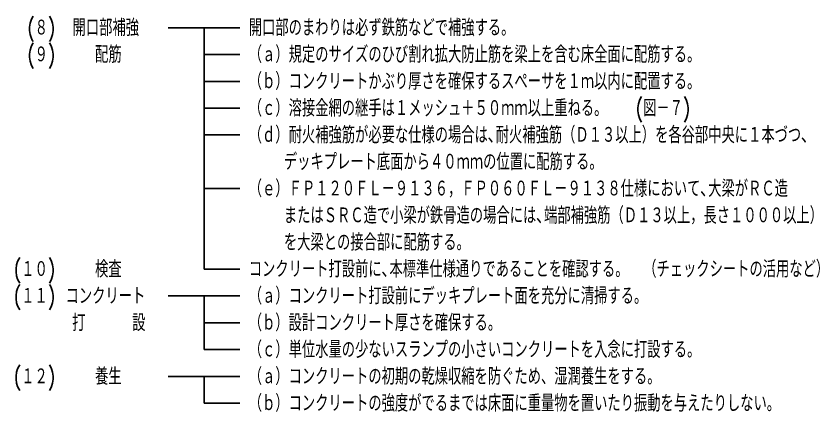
# Model space of a CAD drawing. Extents: x 4 to 588, y 3 to 416.
# Drawn here: x 152.8 to 272.6, y 228.7 to 287.7 of the extents above; entities that cross this region are included whole.
import ezdxf

# ---------------------------------------------------------------- set-up
doc = ezdxf.new("R2010")
doc.units = 0
doc.header["$LTSCALE"] = 0.5
doc.header["$MEASUREMENT"] = 0
doc.layers.add('M2-2-0', color=7, linetype='Continuous')
doc.styles.get("Standard").update_dxf_attribs({"font": 'txt', "width": 0.8, "height": 50, "bigfont": 'EXTFONT'})

msp = doc.modelspace()

# ---------------------------------------------------------------- linework, layer by layer
at = {"layer": 'M2-2-0', "color": 7, "linetype": 'Continuous'}
for p, q in [((175.49, 285.99), (186.16, 285.99)), ((180.82, 285.99), (180.82, 249.99)), ((180.82, 281.99), (186.16, 281.99)), ((180.82, 277.99), (186.16, 277.99)), ((180.82, 273.99), (186.16, 273.99)), ((180.82, 269.99), (186.16, 269.99)), ((180.82, 261.99), (186.16, 261.99)), ((180.82, 249.99), (186.16, 249.99)), ((175.49, 245.99), (186.16, 245.99)), ((180.82, 245.99), (180.82, 237.99)), ((180.82, 241.99), (186.16, 241.99)), ((180.82, 237.99), (186.16, 237.99)), ((175.49, 233.99), (186.16, 233.99)), ((180.82, 229.99), (180.82, 233.99)), ((180.82, 229.99), (186.16, 229.99))]:
    msp.add_line(p, q, dxfattribs=at)

# ---------------------------------------------------------------- texts
at = {"layer": 'M2-2-0', "color": 7, "linetype": 'Continuous', "width": 0.72}
for s, p in [('(８)', (154.49, 284.74)), ('開口部補強', (161.22, 284.74)), ('開口部のまわりは必ず鉄筋などで補強する。', (187.49, 284.74)), ('(９)', (154.49, 280.74)), ('配筋', (164.57, 280.74)), ('（ａ）規定のサイズのひび割れ拡大防止筋を梁上を含む床全面に配筋する。', (187.49, 280.74)), ('（ｂ）コンクリートかぶり厚さを確保するスぺーサを１ｍ以内に配置する。', (187.49, 276.74)), ('(図－７)', (245.19, 272.74)), ('（ｃ）溶接金網の継手は１メッシュ＋５０ｍｍ以上重ねる。', (187.49, 272.74)), ('（ｄ）耐火補強筋が必要な仕様の場合は､耐火補強筋（Ｄ１３以上）を各谷部中央に１本づつ､', (187.49, 268.74)), ('   デッキプレート底面から４０ｍｍの位置に配筋する。', (187.49, 264.74)), ('（ｅ）ＦＰ１２０ＦＬ－９１３６，ＦＰ０６０ＦＬ－９１３８仕様において､大梁がＲＣ造', (187.49, 260.74)), ('   またはＳＲＣ造で小梁が鉄骨造の場合には､端部補強筋（Ｄ１３以上，長さ１０００以上）', (187.49, 256.74)), ('   を大梁との接合部に配筋する。', (187.49, 252.74)), ('(１０)', (152.49, 248.74)), ('検査', (164.57, 248.74)), ('コンクリート打設前に､本標準仕様通りであることを確認する。', (187.49, 248.74)), ('（チェックシートの活用など）', (246.29, 248.74)), ('(１１)', (152.49, 244.74)), ('コンクリート', (160.18, 244.74)), ('（ａ）コンクリート打設前にデッキプレート面を充分に清掃する。', (187.49, 244.74)), ('打    設', (161.16, 240.74)), ('（ｂ）設計コンクリート厚さを確保する。', (187.49, 240.74)), ('（ｃ）単位水量の少ないスランプの小さいコンクリートを入念に打設する。', (187.49, 236.74)), ('(１２)', (152.49, 232.74)), ('養生', (164.57, 232.74)), ('（ａ）コンクリートの初期の乾燥収縮を防ぐため、湿潤養生をする。', (187.49, 232.74)), ('（ｂ）コンクリートの強度がでるまでは床面に重量物を置いたり振動を与えたりしない。', (187.49, 228.74))]:
    msp.add_text(s, height=2.5, dxfattribs=at).set_placement(p)

doc.saveas('drawing.dxf')
